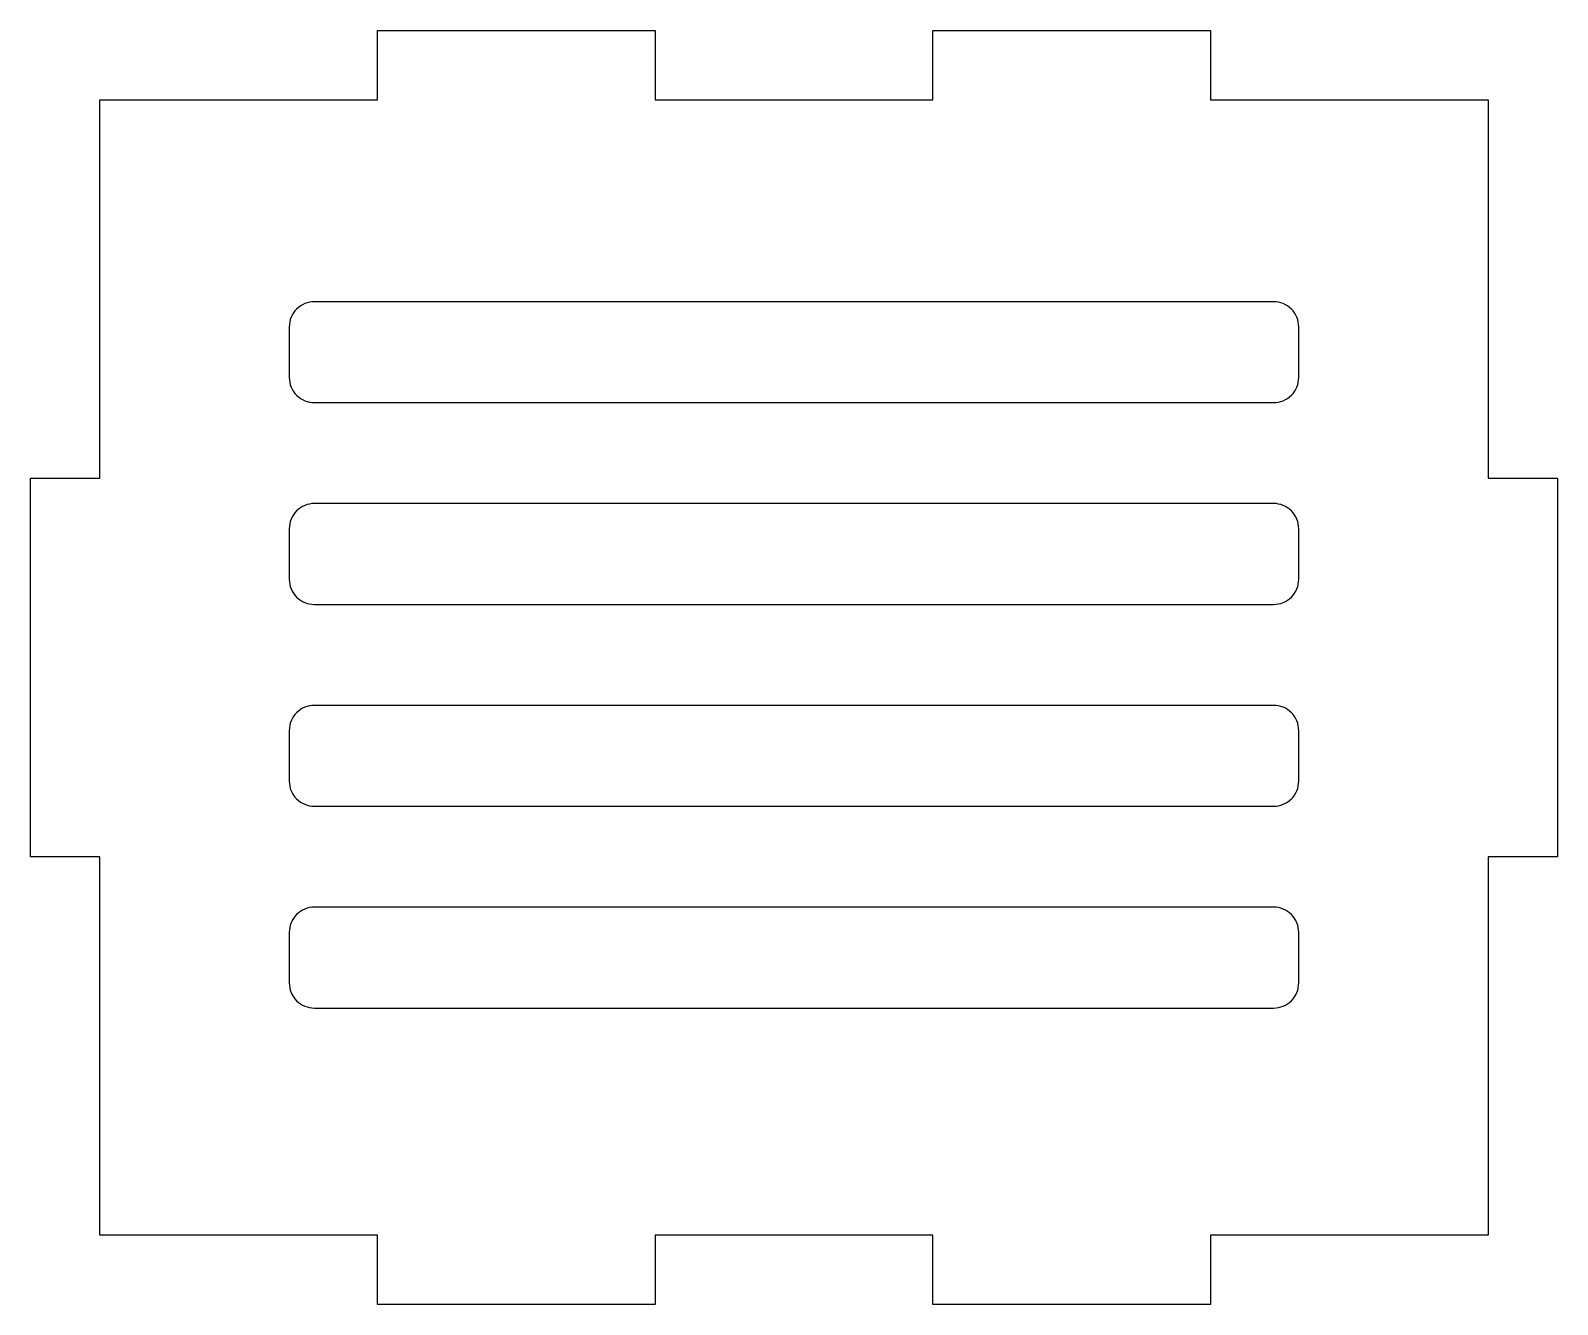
# Model space of a CAD drawing. Header units: millimetres. Extents: x -60 to 61, y -99 to 2.
import ezdxf

# ---------------------------------------------------------------- set-up
doc = ezdxf.new("R2010")
doc.units = ezdxf.units.MM
doc.layers.get('0').update_dxf_attribs({"linetype": 'CONTINUOUS'})

msp = doc.modelspace()

# ---------------------------------------------------------------- linework, layer by layer
msp.add_lwpolyline([(55, -3.5), (55, -33.5), (60.5, -33.5), (60.5, -63.5), (55, -63.5), (55, -93.5), (33, -93.5), (33, -99), (11, -99), (11, -93.5), (-11, -93.5), (-11, -99), (-33, -99), (-33, -93.5), (-55, -93.5), (-55, -63.5), (-60.5, -63.5), (-60.5, -33.5), (-55, -33.5), (-55, -3.5), (-33, -3.5), (-33, 2), (-11, 2), (-11, -3.5), (11, -3.5), (11, 2), (33, 2), (33, -3.5)], close=True)
for points in [[(-38, -27.5), (38, -27.5, 0.414214), (40, -25.5), (40, -21.5, 0.414214), (38, -19.5), (-38, -19.5, 0.414214), (-40, -21.5), (-40, -25.5, 0.414214)], [(-38, -43.5), (38, -43.5, 0.414214), (40, -41.5), (40, -37.5, 0.414214), (38, -35.5), (-38, -35.5, 0.414214), (-40, -37.5), (-40, -41.5, 0.414214)], [(-38, -59.5), (38, -59.5, 0.414214), (40, -57.5), (40, -53.5, 0.414214), (38, -51.5), (-38, -51.5, 0.414214), (-40, -53.5), (-40, -57.5, 0.414214)], [(-38, -75.5), (38, -75.5, 0.414214), (40, -73.5), (40, -69.5, 0.414214), (38, -67.5), (-38, -67.5, 0.414214), (-40, -69.5), (-40, -73.5, 0.414214)]]:
    msp.add_lwpolyline(points, format="xyb", close=True)

doc.saveas('drawing.dxf')
